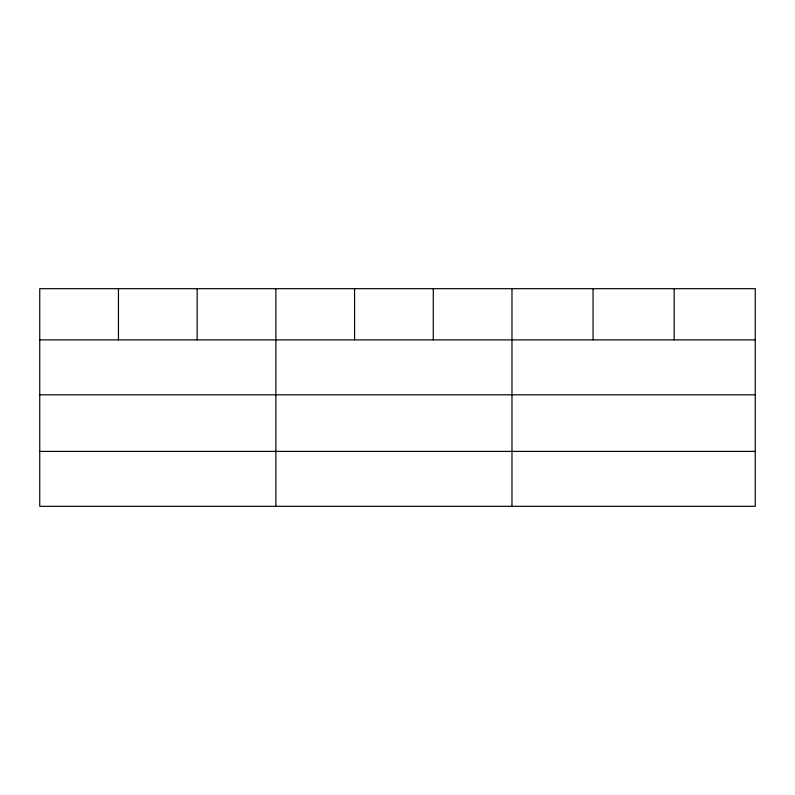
<?xml version="1.0" encoding="UTF-8"?>
<svg xmlns="http://www.w3.org/2000/svg" width="795" height="795" viewBox="0 0 795 795"><rect width="100%" height="100%" fill="white"/><g stroke="black" fill="none" stroke-linecap="round" stroke-linejoin="round"><path stroke-width="1.19" d="M755.25 394.807L755.25 288.684L39.75 288.684L39.75 506.316L755.25 506.316L755.25 394.807L39.75 394.807M39.75 339.882L755.25 339.882M39.75 451.391L755.25 451.391M674.16 288.684L674.16 339.882M593.07 288.684L593.07 339.882M511.98 288.684L511.98 506.316M433.275 288.684L433.275 339.882M354.57 288.684L354.57 339.882M275.865 288.684L275.865 506.316M197.16 288.684L197.16 339.882M118.455 288.684L118.455 339.882"/></g></svg>
